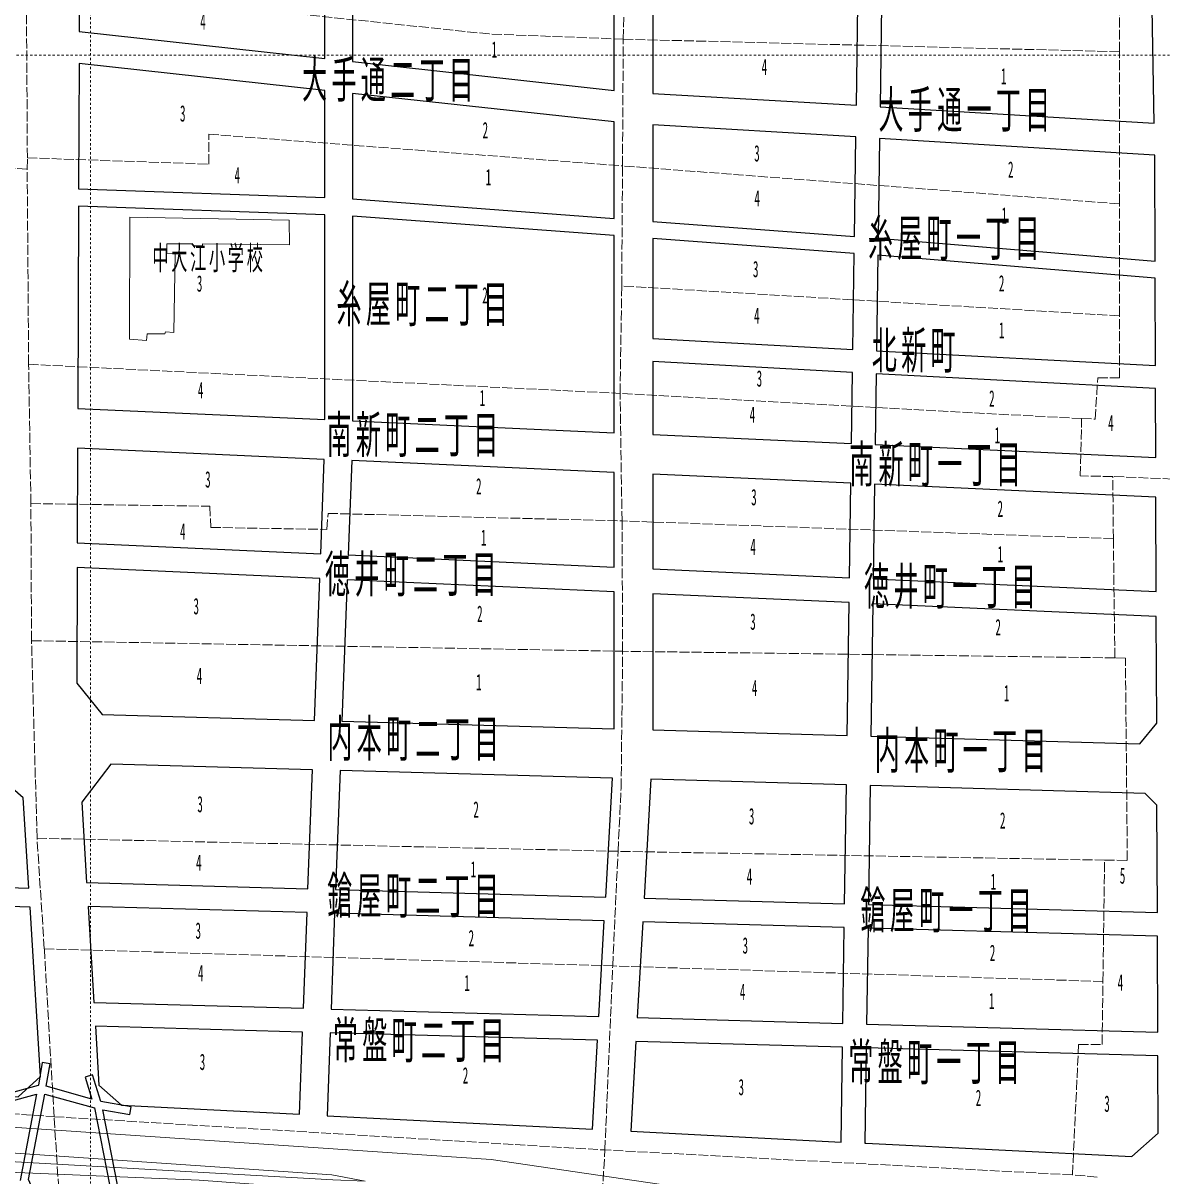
# Model space of a CAD drawing. Units: millimetres, scale not verified. Extents: x -71 to 79, y -72 to 79.
# Drawn here: x -23.9 to 26.7, y -20.7 to 30.6 of the extents above; entities that cross this region are included whole.
import ezdxf
from ezdxf.enums import TextEntityAlignment as Align

# ---------------------------------------------------------------- set-up
doc = ezdxf.new("R2010")
doc.units = ezdxf.units.MM
doc.header["$LTSCALE"] = 0.25
doc.linetypes.add('USER1', pattern=[0.70556, 0.35278, -0.35278])
doc.linetypes.add('USER2', pattern=[2.11668, 1.7639, -0.35278])
for name, color, linetype, lineweight in [('0-0_01 グリッド', 7, 'USER1', 18), ('0-7_08 地下鉄', 7, 'Continuous', 18), ('0-C_13 町界', 30, 'USER2', 18), ('0-F_16 学校', 1, 'Continuous', 18), ('1-1_18 高速分離帯', 5, 'Continuous', 18), ('1-D_30 公園・緑地', 3, 'Continuous', 18)]:
    doc.layers.add(name, color=color, linetype=linetype, lineweight=lineweight)
for name, color, linetype in [('0-2_03 施設名・公園名', 7, 'Continuous'), ('0-4_05 町名', 7, 'Continuous'), ('0-6_07 街区符号', 7, 'Continuous'), ('1-4_21 デッキ・歩道橋', 7, 'Continuous'), ('1-9_26 道路', 7, 'Continuous')]:
    doc.layers.add(name, color=color, linetype=linetype)
doc.styles.add('ＭＳ ゴシック', font='')
doc.styles.get('ＭＳ ゴシック').set_extended_font_data('MS Gothic')

msp = doc.modelspace()

# ---------------------------------------------------------------- linework, layer by layer
at = {"layer": '0-0_01 グリッド'}
for p, q in [((-20.9398, -70.6797), (-20.9398, 79.1463)), ((79.0704, 29.131), (-70.9375, 29.131))]:
    msp.add_line(p, q, dxfattribs=at)
at = {"layer": '0-7_08 地下鉄', "color": 3}
msp.add_lwpolyline([(79.0704, -25.4098), (70.0868, -25.7454), (58.7978, -25.5101), (42.9227, -24.9223), (30.1052, -24.3342), (-16.109, -20.9239), (-41.5092, -19.8656), (-58.7954, -19.5128), (-70.9375, -19.3419)], dxfattribs=at)
at = {"layer": '0-C_13 町界'}
for p, q in [((2.7599, 29.8487), (2.8718, 35.6092)), ((2.7278, 24.209), (2.7599, 29.8487)), ((24.8331, 29.2882), (2.7599, 29.8487)), ((2.6941, 18.869), (2.7278, 24.209)), ((24.8331, 22.5181), (2.7278, 24.209)), ((-23.6976, 15.3794), (-23.7599, 24.0678)), ((2.6178, 14.0847), (2.6941, 18.869)), ((24.8331, 17.5371), (2.6941, 18.869)), ((-23.6976, 15.3794), (2.6178, 14.0847)), ((-23.5973, 9.1805), (-23.6976, 15.3794)), ((2.7054, 8.4099), (2.6178, 14.0847)), ((23.1555, 12.9612), (2.6178, 14.0847)), ((33.6898, 10.0029), (24.5444, 10.3858)), ((2.7337, 2.6098), (2.7054, 8.4099)), ((24.568, 7.6166), (2.7054, 8.4099)), ((-23.5675, 3.0808), (2.7337, 2.6098)), ((-23.3241, -5.7075), (-23.5675, 3.0808)), ((24.6341, 2.3175), (2.7337, 2.6098)), ((-23.3241, -5.7075), (2.5273, -6.2915)), ((-22.9993, -10.6261), (-23.3241, -5.7075)), ((2.2924, -11.3923), (2.5273, -6.2915)), ((24.1783, -6.6846), (2.5273, -6.2915)), ((-22.9993, -10.6261), (2.2924, -11.3923)), ((-22.5635, -18.1034), (-22.9993, -10.6261)), ((1.9427, -19.5827), (2.2924, -11.3923)), ((24.105, -12.0848), (2.2924, -11.3923)), ((-32.6413, -17.3941), (-22.5635, -18.1034)), ((-22.5635, -18.1034), (1.9427, -19.5827)), ((0.8272, -38.7882), (1.9427, -19.5827)), ((22.7474, -20.691), (1.9427, -19.5827)), ((23.8476, -20.7854), (22.7474, -20.691))]:
    msp.add_line(p, q, dxfattribs=at)
for points in [[(23.1555, 12.9612), (23.7551, 12.944), (23.8741, 14.7827), (24.8331, 14.7842), (24.8331, 17.5371), (24.8331, 22.5181), (24.8331, 29.2882), (24.8331, 34.8162), (24.8331, 39.616), (24.8331, 42.0361)], [(-23.7525, 24.5683), (-23.8002, 32.2373), (-23.8313, 38.477)], [(2.7599, 29.8487), (-3.2009, 30.0796), (-23.8002, 32.2373)], [(-23.7599, 24.0678), (-41.0036, 24.8942), (-41.0031, 30.8939)], [(-23.7599, 24.0678), (-23.7525, 24.5683), (-15.6818, 24.2883), (-15.6784, 25.6183), (2.7278, 24.209)], [(24.5444, 10.3858), (23.0947, 10.4096), (23.1555, 12.9612)], [(22.7474, -20.691), (23.0187, -14.8898), (24.0686, -14.885), (24.105, -12.0848), (24.1783, -6.6846), (25.1886, -6.6997), (25.1049, 2.3098), (24.6341, 2.3175), (24.568, 7.6166), (24.5444, 10.3858)], [(-23.5675, 3.0808), (-23.5973, 9.1805), (-15.6386, 9.0624), (-15.5923, 8.1196), (-10.4351, 8.0333), (-10.3757, 8.7447), (2.7054, 8.4099)], [(2.5273, -6.2915), (2.6638, -3.4901), (2.7337, 2.6098)], [(-21.2702, -37.0963), (-21.5904, -33.1779), (-22.5635, -18.1034)]]:
    msp.add_lwpolyline(points, dxfattribs=at)
at = {"layer": '0-F_16 学校'}
msp.add_lwpolyline([(-19.19, 21.9215), (-19.2034, 16.4916), (-18.4531, 16.4454), (-18.4245, 16.7355), (-17.6347, 16.7393), (-17.6049, 16.8197), (-17.2351, 16.7914), (-17.1822, 20.3016), (-17.5524, 20.3196), (-17.5543, 20.7393), (-16.4143, 20.7454), (-16.364, 20.6554), (-15.964, 20.6575), (-15.9643, 20.7473), (-12.0946, 20.6964), (-12.0996, 21.7864)], close=True, dxfattribs=at)
at = {"layer": '1-1_18 高速分離帯'}
msp.add_lwpolyline([(52.4223, -24.2385), (24.8868, -22.0267), (17.5687, -22.0718), (7.5917, -21.585), (-3.1151, -20.0127), (-27.1041, -18.3959), (-28.9876, -18.0579), (-31.2493, -17.3524), (-32.7486, -16.5731), (-34.3048, -15.2832), (-35.4826, -13.7216), (-36.6884, -12.0228), (-37.5821, -9.5385), (-38.0403, -7.6509), (-38.3393, -5.803), (-38.5257, -4.1713), (-38.7459, 9.6797), (-39.0635, 30.7621), (-38.3049, 37.7257), (-38.627, 62.5589)], dxfattribs=at)
msp.add_lwpolyline([(-36.5114, -14.3389), (-35.0975, -16.098), (-33.3952, -17.5139), (-31.7095, -18.3773), (-29.237, -19.1152), (-27.3391, -19.5128), (-10.2017, -20.6817), (-8.7272, -20.9715), (-10.1576, -20.9053), (-31.6007, -19.6961), (-34.2217, -19.1094), (-36.0118, -15.544), (-36.5241, -14.3203)], close=True, dxfattribs=at)
at = {"layer": '1-4_21 デッキ・歩道橋'}
msp.add_lwpolyline([(-19.6031, -21.8103), (-20.3984, -17.7923), (-19.1979, -18.0111), (-19.1349, -17.6638), (-20.4857, -17.4182), (-20.8502, -16.2417), (-21.1871, -16.346), (-20.8862, -17.3158), (-22.9142, -16.746), (-22.7409, -15.7507), (-23.0885, -15.6904), (-23.2649, -16.7047), (-23.268, -16.7198), (-24.6798, -17.0933), (-24.5895, -17.4344), (-23.3407, -17.1043), (-24.0683, -20.9453)], dxfattribs=at)
msp.add_lwpolyline([(-22.9796, -17.0943), (-20.7732, -17.7138), (-19.9646, -21.8021), (-20.5763, -24.2901), (-22.3688, -23.9312), (-23.7014, -20.9032)], close=True, dxfattribs=at)
at = {"layer": '1-9_26 道路'}
for points in [[(-21.4273, 34.4955), (-21.4441, 30.1893), (-10.5233, 28.9873), (-10.5233, 33.2986)], [(-9.2886, 33.21), (-9.2886, 28.8513), (2.3532, 27.57), (2.3532, 32.8633)], [(4.073, 32.812), (4.073, 27.4249), (13.1318, 26.9052), (13.2143, 32.5398)], [(26.3868, 26.1142), (26.2756, 32.0805), (14.2724, 32.5083), (14.1889, 26.8444)], [(-21.4496, 28.7616), (-21.4717, 23.1837), (-10.5233, 22.796), (-10.5233, 27.5694)], [(-9.2886, 27.4347), (-9.2886, 22.7378), (2.3532, 21.8673), (2.3532, 26.1641)], [(4.073, 26.0306), (4.073, 21.7387), (13.0456, 21.0678), (13.1107, 25.4953)], [(26.4223, 19.9671), (26.4058, 24.6827), (14.1682, 25.4327), (14.1033, 20.9887)], [(-21.4744, 22.4122), (-21.5103, 13.4184), (-10.5233, 12.9199), (-10.5233, 22.0245)], [(-9.2886, 21.9783), (-9.2886, 12.8634), (2.3532, 12.3352), (2.3532, 21.1078)], [(4.073, 20.9794), (4.073, 16.5301), (12.9717, 16.0378), (13.0346, 20.3094)], [(26.4385, 15.3245), (26.4246, 19.2076), (14.0917, 20.2302), (14.0292, 15.9792)], [(4.073, 15.5059), (4.073, 12.257), (12.9101, 11.8562), (12.9567, 15.0146)], [(26.453, 11.2366), (26.442, 14.3003), (14.0144, 14.956), (13.9682, 11.8081)], [(-21.5172, 11.6476), (-21.5337, 7.4421), (-10.7029, 6.9505), (-10.5445, 11.1494)], [(-9.3184, 11.094), (-9.4772, 6.8951), (2.3532, 6.3583), (2.3532, 10.5645)], [(4.073, 10.4864), (4.073, 6.2801), (12.8224, 5.8831), (12.8844, 10.0864)], [(26.474, 5.2631), (26.4592, 9.4653), (13.9419, 10.0387), (13.88, 5.835)], [(-21.5382, 6.3328), (-21.5582, 1.1908), (-20.4192, -0.2036), (-10.9841, -0.4682), (-10.745, 5.8429)], [(-9.5189, 5.7875), (-9.7569, -0.5026), (2.3532, -0.8423), (2.3532, 5.2486)], [(4.073, 5.1706), (4.073, -0.8906), (12.7194, -1.1331), (12.8062, 4.7744)], [(26.4943, -0.5888), (26.4778, 4.1538), (13.8638, 4.7264), (13.777, -1.1627), (25.7457, -1.5138)], [(-25.5397, -2.5184), (-28.8091, -2.5184), (-28.8091, -7.7708), (-23.6859, -7.9348), (-23.9329, -3.9106)], [(-11.0673, -2.6651), (-20.0322, -2.4138), (-21.3322, -4.098), (-21.1156, -7.683), (-11.2673, -7.9593)], [(-9.8403, -2.6996), (-10.0405, -7.9937), (1.9778, -8.3306), (2.2772, -3.0395)], [(3.9843, -3.0872), (3.6847, -8.3785), (12.6091, -8.6286), (12.687, -3.3314)], [(26.524, -9.011), (26.5069, -4.2458), (25.9869, -3.7254), (13.745, -3.3611), (13.6668, -8.6583)], [(-23.1722, -16.3064), (-23.6345, -8.7709), (-28.7299, -8.608), (-27.7528, -16.9589), (-24.1675, -17.2111)], [(-21.0514, -8.7427), (-20.793, -13.0157), (-11.4686, -13.2771), (-11.3072, -9.0159)], [(-10.0809, -9.0503), (-10.2416, -13.3116), (1.6769, -13.6458), (1.9181, -9.3866)], [(3.6253, -9.4345), (3.3841, -13.6937), (12.5308, -13.95), (12.5936, -9.6859)], [(26.5426, -14.3427), (26.5277, -10.0687), (13.6513, -9.7159), (13.5889, -13.9796)], [(-11.5084, -14.3338), (-20.7291, -14.075), (-20.5705, -16.6937), (-19.5659, -17.5887), (-11.6473, -17.9945)], [(-10.282, -14.3679), (-10.4211, -18.0569), (1.3929, -18.6625), (1.6171, -14.702)], [(12.4534, -19.2293), (12.5154, -15.0076), (3.3245, -14.7499), (3.0978, -18.7497)], [(26.5582, -18.8276), (26.5463, -15.4004), (13.5729, -15.0372), (13.5107, -19.283), (13.5598, -19.2858), (25.3867, -19.8759)]]:
    msp.add_lwpolyline(points, close=True, dxfattribs=at)
at = {"layer": '1-D_30 公園・緑地'}
msp.add_lwpolyline([(2.3532, 21.108), (-9.2886, 21.9786), (-9.2886, 12.8634), (2.3532, 12.3352)], close=True, dxfattribs=at)

# ---------------------------------------------------------------- texts
at = {"layer": '0-2_03 施設名・公園名', "insert": (-18.1906, 19.4727), "char_height": 1.052, "attachment_point": 7, "style": 'ＭＳ ゴシック'}
msp.add_mtext('\\T1.17;\\W0.5;中大江小学校', dxfattribs=at)
at = {"layer": '0-4_05 町名', "char_height": 1.636, "attachment_point": 7, "style": 'ＭＳ ゴシック'}
for s, insert in [('\\T1.17;\\W0.5;大手通二丁目', (-11.5294, 27.0627)), ('\\T1.17;\\W0.5;大手通一丁目', (14.116, 25.7186)), ('\\T1.17;\\W0.5;糸屋町一丁目', (13.644, 20.0066)), ('\\T1.17;\\W0.5;糸屋町二丁目', (-10.0012, 17.0741)), ('\\T1.17;\\W0.5;北新町', (13.8185, 14.9979)), ('\\T1.17;\\W0.5;南新町二丁目', (-10.4418, 11.2487)), ('\\T1.17;\\W0.5;南新町一丁目', (12.8138, 9.933)), ('\\T1.17;\\W0.5;徳井町二丁目', (-10.5116, 5.0288)), ('\\T1.17;\\W0.5;徳井町一丁目', (13.4804, 4.4864)), ('\\T1.17;\\W0.5;内本町二丁目', (-10.4053, -2.2703)), ('\\T1.17;\\W0.5;内本町一丁目', (13.9462, -2.8011)), ('\\T1.17;\\W0.5;鎗屋町二丁目', (-10.4111, -9.2505)), ('\\T1.17;\\W0.5;鎗屋町一丁目', (13.3109, -9.904)), ('\\T1.17;\\W0.5;常盤町二丁目', (-10.1597, -15.6887)), ('\\T1.17;\\W0.5;常盤町一丁目', (12.7741, -16.6661))]:
    msp.add_mtext(s, dxfattribs=dict(at, insert=insert))
at = {"layer": '0-6_07 街区符号', "style": 'ＭＳ ゴシック', "width": 0.5}
for s, p in [('4', (-16.0622, 30.0577)), ('1', (-3.0968, 28.8116)), ('4', (8.9167, 28.0308)), ('1', (19.5679, 27.6228)), ('3', (-16.962, 25.9637)), ('2', (-3.4992, 25.2199)), ('3', (8.5852, 24.189)), ('4', (-14.5362, 23.2174)), ('2', (19.8783, 23.4646)), ('1', (-3.359, 23.1303)), ('4', (8.5952, 22.1891)), ('1', (19.5886, 21.4232)), ('3', (8.5308, 19.0388)), ('3', (-16.2151, 18.3974)), ('2', (19.4732, 18.4027)), ('2', (-3.513, 17.8701)), ('4', (8.5808, 16.9695)), ('1', (19.4734, 16.3127)), ('3', (8.6943, 14.1698)), ('4', (-16.1678, 13.6485)), ('1', (-3.6324, 13.3006)), ('2', (19.0382, 13.2809)), ('4', (8.3827, 12.5585)), ('4', (24.3336, 12.1868)), ('1', (19.2866, 11.6493)), ('3', (-15.8444, 9.6797)), ('2', (-3.7914, 9.3687)), ('3', (8.4504, 8.8894)), ('2', (19.4125, 8.3727)), ('4', (-16.961, 7.3643)), ('1', (-3.5702, 7.0904)), ('4', (8.4113, 6.6787)), ('1', (19.4125, 6.3528)), ('3', (-16.3648, 4.0373)), ('2', (-3.7435, 3.6994)), ('3', (8.4076, 3.349)), ('2', (19.3185, 3.1027)), ('4', (-16.2193, 0.9381)), ('1', (-3.7886, 0.6591)), ('4', (8.4822, 0.3993)), ('1', (19.693, 0.1643)), ('3', (-16.1914, -4.7715)), ('2', (-3.9106, -5.0113)), ('3', (8.3503, -5.311)), ('2', (19.5207, -5.496)), ('4', (-16.2487, -7.3715)), ('1', (-4.0279, -7.6712)), ('4', (8.2533, -7.9909)), ('5', (24.8524, -7.95)), ('1', (19.1039, -8.2176)), ('3', (-16.2737, -10.4015)), ('2', (-4.1228, -10.7315)), ('3', (8.0683, -11.0616)), ('2', (19.0694, -11.3878)), ('4', (-16.1645, -12.2908)), ('4', (24.7559, -12.7101)), ('1', (-4.3129, -12.7328)), ('4', (7.9486, -13.1225)), ('1', (19.0301, -13.5283)), ('3', (-16.0849, -16.2403)), ('2', (-4.3825, -16.8428)), ('3', (7.8893, -17.3627)), ('2', (18.4414, -17.8409)), ('3', (24.1622, -18.1024))]:
    msp.add_text(s, height=0.7255, dxfattribs=at).set_placement(p, align=Align.BOTTOM_LEFT)

doc.saveas('drawing.dxf')
